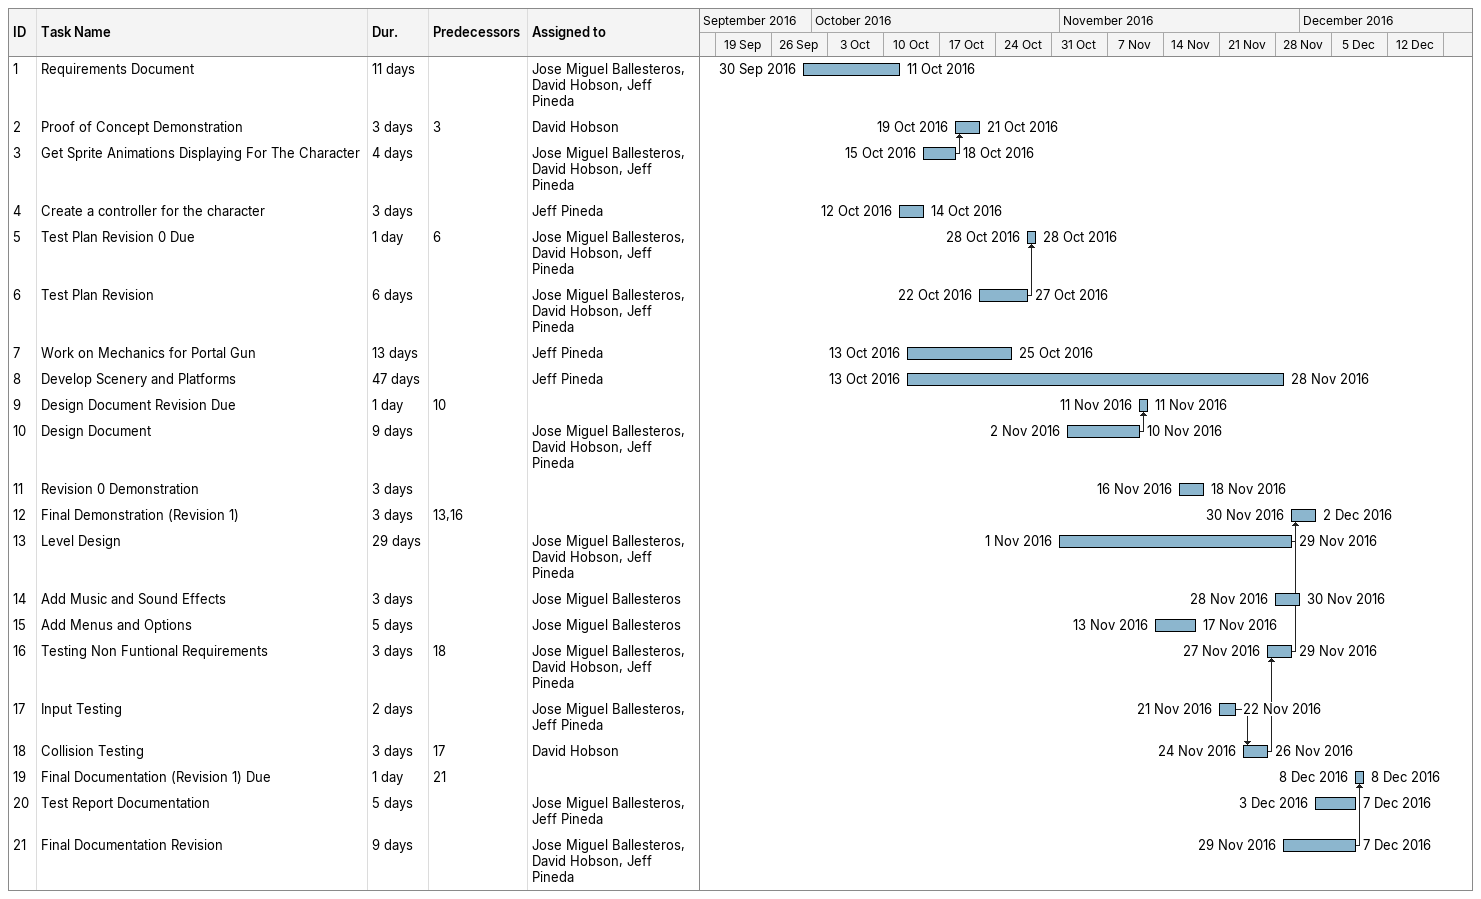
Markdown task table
| ID | Task | Duration | Start | Finish | Predecessors | Resources |
|---|---|---|---|---|---|---|
| 1 | Requirements Document | 11d | 2016-09-30 | 2016-10-11 |  | Jose Miguel Ballesteros, David Hobson, Jeff Pineda |
| 2 | Proof of Concept Demonstration | 3d | 2016-10-19 | 2016-10-21 | 3 | David Hobson |
| 3 | Get Sprite Animations Displaying For The Character | 4d | 2016-10-15 | 2016-10-18 |  | Jose Miguel Ballesteros, David Hobson, Jeff Pineda |
| 4 | Create a controller for the character | 3d | 2016-10-12 | 2016-10-14 |  | Jeff Pineda |
| 5 | Test Plan Revision 0 Due | 1d | 2016-10-28 | 2016-10-28 | 6 | Jose Miguel Ballesteros, David Hobson, Jeff Pineda |
| 6 | Test Plan Revision | 6d | 2016-10-22 | 2016-10-27 |  | Jose Miguel Ballesteros, David Hobson, Jeff Pineda |
| 7 | Work on Mechanics for Portal Gun | 13d | 2016-10-13 | 2016-10-25 |  | Jeff Pineda |
| 8 | Develop Scenery and Platforms | 47d | 2016-10-13 | 2016-11-28 |  | Jeff Pineda |
| 9 | Design Document Revision Due | 1d | 2016-11-11 | 2016-11-11 | 10 |  |
| 10 | Design Document | 9d | 2016-11-02 | 2016-11-10 |  | Jose Miguel Ballesteros, David Hobson, Jeff Pineda |
| 11 | Revision 0 Demonstration | 3d | 2016-11-16 | 2016-11-18 |  |  |
| 12 | Final Demonstration (Revision 1) | 3d | 2016-11-30 | 2016-12-02 | 13, 16 |  |
| 13 | Level Design | 29d | 2016-11-01 | 2016-11-29 |  | Jose Miguel Ballesteros, David Hobson, Jeff Pineda |
| 14 | Add Music and Sound Effects | 3d | 2016-11-28 | 2016-11-30 |  | Jose Miguel Ballesteros |
| 15 | Add Menus and Options | 5d | 2016-11-13 | 2016-11-17 |  | Jose Miguel Ballesteros |
| 16 | Testing Non Funtional Requirements | 3d | 2016-11-27 | 2016-11-29 | 18 | Jose Miguel Ballesteros, David Hobson, Jeff Pineda |
| 17 | Input Testing | 2d | 2016-11-21 | 2016-11-22 |  | Jose Miguel Ballesteros, Jeff Pineda |
| 18 | Collision Testing | 3d | 2016-11-24 | 2016-11-26 | 17 | David Hobson |
| 19 | Final Documentation (Revision 1) Due | 1d | 2016-12-08 | 2016-12-08 | 21 |  |
| 20 | Test Report Documentation | 5d | 2016-12-03 | 2016-12-07 |  | Jose Miguel Ballesteros, Jeff Pineda |
| 21 | Final Documentation Revision | 9d | 2016-11-29 | 2016-12-07 |  | Jose Miguel Ballesteros, David Hobson, Jeff Pineda |
